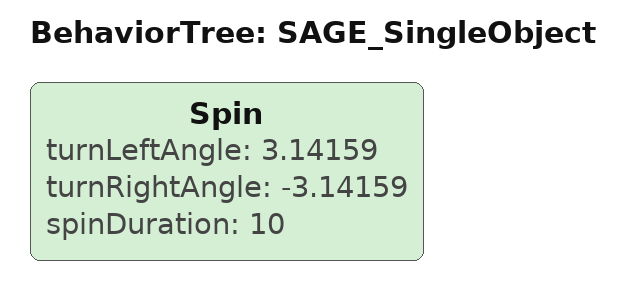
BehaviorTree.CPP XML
<?xml version="1.0" encoding="UTF-8"?>
<root BTCPP_format="4"
      main_tree_to_execute="SAGE_SingleObject">
  <BehaviorTree ID="SAGE_SingleObject">
    <Spin turnLeftAngle="3.14159"
          turnRightAngle="-3.14159"
          spinDuration="10"/>
  </BehaviorTree>

</root>
